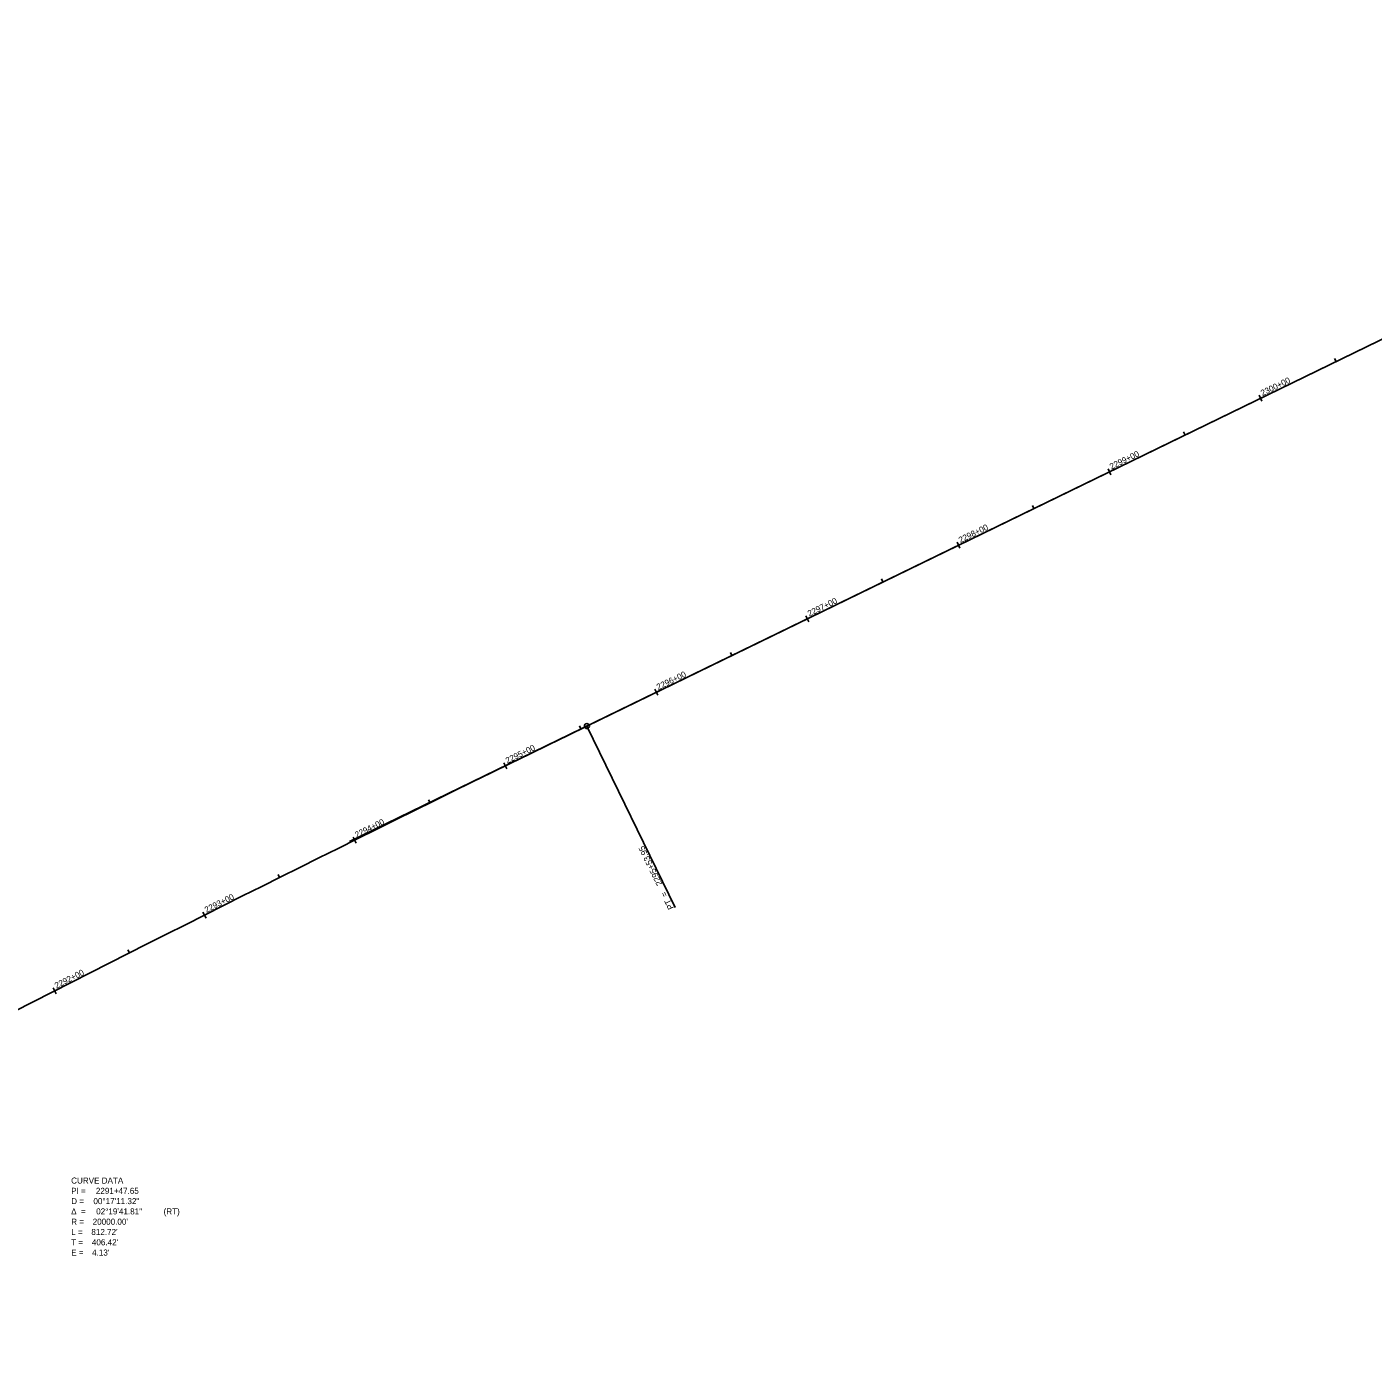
# Model space of a CAD drawing. Extents: x 1732743 to 1737831, y 481583 to 484201.
# Drawn here: x 1734465 to 1735267, y 482241 to 483027 of the extents above; entities that cross this region are included whole.
import ezdxf

# ---------------------------------------------------------------- set-up
doc = ezdxf.new("R2010")
doc.units = 0
for name, color, linetype in [('D_Draft_Symbols', 7, 'Continuous'), ('D_Roadway_Edge_Shoulder', 7, 'Continuous'), ('D_Roadway_Edge_TW', 7, 'Continuous'), ('New Level', 7, 'Continuous')]:
    doc.layers.add(name, color=color, linetype=linetype)

msp = doc.modelspace()

# ---------------------------------------------------------------- linework, layer by layer
at = {"layer": 'D_Roadway_Edge_Shoulder'}
for p, q in [((1735244.89, 482827.98), (1735244.01, 482829.79)), ((1735199.05, 482807.92), (1735200.79, 482804.33)), ((1735154.96, 482784.25), (1735154.08, 482786.05)), ((1735109.12, 482764.19), (1735110.87, 482760.59)), ((1735065.03, 482740.51), (1735064.15, 482742.32)), ((1735019.19, 482720.45), (1735020.94, 482716.85)), ((1734975.1, 482696.78), (1734974.22, 482698.58)), ((1734929.26, 482676.72), (1734931.01, 482673.12)), ((1734885.17, 482653.04), (1734884.29, 482654.85)), ((1734839.33, 482632.98), (1734841.08, 482629.38)), ((1734795.25, 482609.3), (1734794.37, 482611.11)), ((1734749.43, 482589.18), (1734751.19, 482585.58)), ((1734705.43, 482565.33), (1734704.55, 482567.13)), ((1734659.72, 482544.97), (1734661.5, 482541.39)), ((1734615.85, 482520.9), (1734614.95, 482522.7)), ((1734570.23, 482500.31), (1734572.03, 482496.74)), ((1734526.48, 482476.03), (1734525.57, 482477.82)), ((1734480.97, 482455.21), (1734482.78, 482451.65))]:
    msp.add_line(p, q, dxfattribs=at)
at = {"layer": 'D_Roadway_Edge_TW'}
for p, q in [((1734657.52, 482542.33), (1737709.83, 484026.77)), ((1734798.8, 482611.03), (1737499.36, 483924.41))]:
    msp.add_line(p, q, dxfattribs=at)
msp.add_arc((1743545.92, 464625.27), 20000, 115.935322, 118.263601, dxfattribs=at)
msp.add_arc((1743545.92, 464625.27), 20000, 115.935322, 118.263601, dxfattribs=at)
at = {"layer": 'New Level'}
for p, q in [((1734798.8, 482611.03), (1734798.8, 482611.03)), ((1734798.8, 482611.03), (1734851.28, 482503.12)), ((1734798.8, 482611.03), (1734798.8, 482611.03)), ((1734798.8, 482611.03), (1734851.28, 482503.12)), ((1734851.28, 482503.12), (1734851.28, 482503.12)), ((1734851.28, 482503.12), (1734851.28, 482503.12))]:
    msp.add_line(p, q, dxfattribs=at)
msp.add_circle((1734798.8, 482611.03), 1.5, dxfattribs=at)
msp.add_circle((1734798.8, 482611.03), 1.5, dxfattribs=at)

# ---------------------------------------------------------------- texts
at = {"layer": 'D_Draft_Symbols'}
for s, p in [('CURVE DATA', (1734491.74, 482338.73)), ('PI = ', (1734491.74, 482332.61)), ('2291+47.65', (1734506.44, 482332.61)), ('D = ', (1734491.74, 482326.49)), ('00°17\'11.32"', (1734504.98, 482326.49)), ('Δ  = ', (1734491.74, 482320.37)), ('02°19\'41.81"', (1734506.62, 482320.37)), (' (RT)', (1734545.43, 482320.37)), ('R = ', (1734491.74, 482314.25)), ("20000.00'", (1734504.54, 482314.25)), ('T = ', (1734491.74, 482302.01)), ('L = ', (1734491.74, 482308.13)), ("812.72'", (1734503.74, 482308.13)), ("406.42'", (1734504.08, 482302.01)), ('E = ', (1734491.74, 482295.89)), ("4.13'", (1734504.18, 482295.89))]:
    msp.add_text(s, height=3.6, dxfattribs=at).set_placement(p)
at = {"layer": 'D_Roadway_Edge_Shoulder'}
for s, rotation, p in [('2300+00', 25.93532, (1735201.07, 482807.34)), ('2299+00', 25.93532, (1735111.14, 482763.6)), ('2298+00', 25.93532, (1735021.21, 482719.87)), ('2297+00', 25.93532, (1734931.28, 482676.13)), ('2296+00', 25.93532, (1734841.35, 482632.39)), ('2295+00', 26.08988, (1734751.45, 482588.6)), ('2294+00', 26.37636, (1734661.74, 482544.4)), ('2293+00', 26.66284, (1734572.26, 482499.75)), ('2292+00', 26.94932, (1734483, 482454.66))]:
    msp.add_text(s, height=3.6, rotation=rotation, dxfattribs=at).set_placement(p)
at = {"layer": 'New Level'}
for s, p in [('2295+53.95', (1734843.82, 482517.09)), ('2295+53.95', (1734843.82, 482517.09)), (' = ', (1734847.66, 482509.19)), (' = ', (1734847.66, 482509.19)), ('PT', (1734850.74, 482502.86)), ('PT', (1734850.74, 482502.86))]:
    msp.add_text(s, height=3.6, rotation=115.93532, dxfattribs=at).set_placement(p)

doc.saveas('drawing.dxf')
